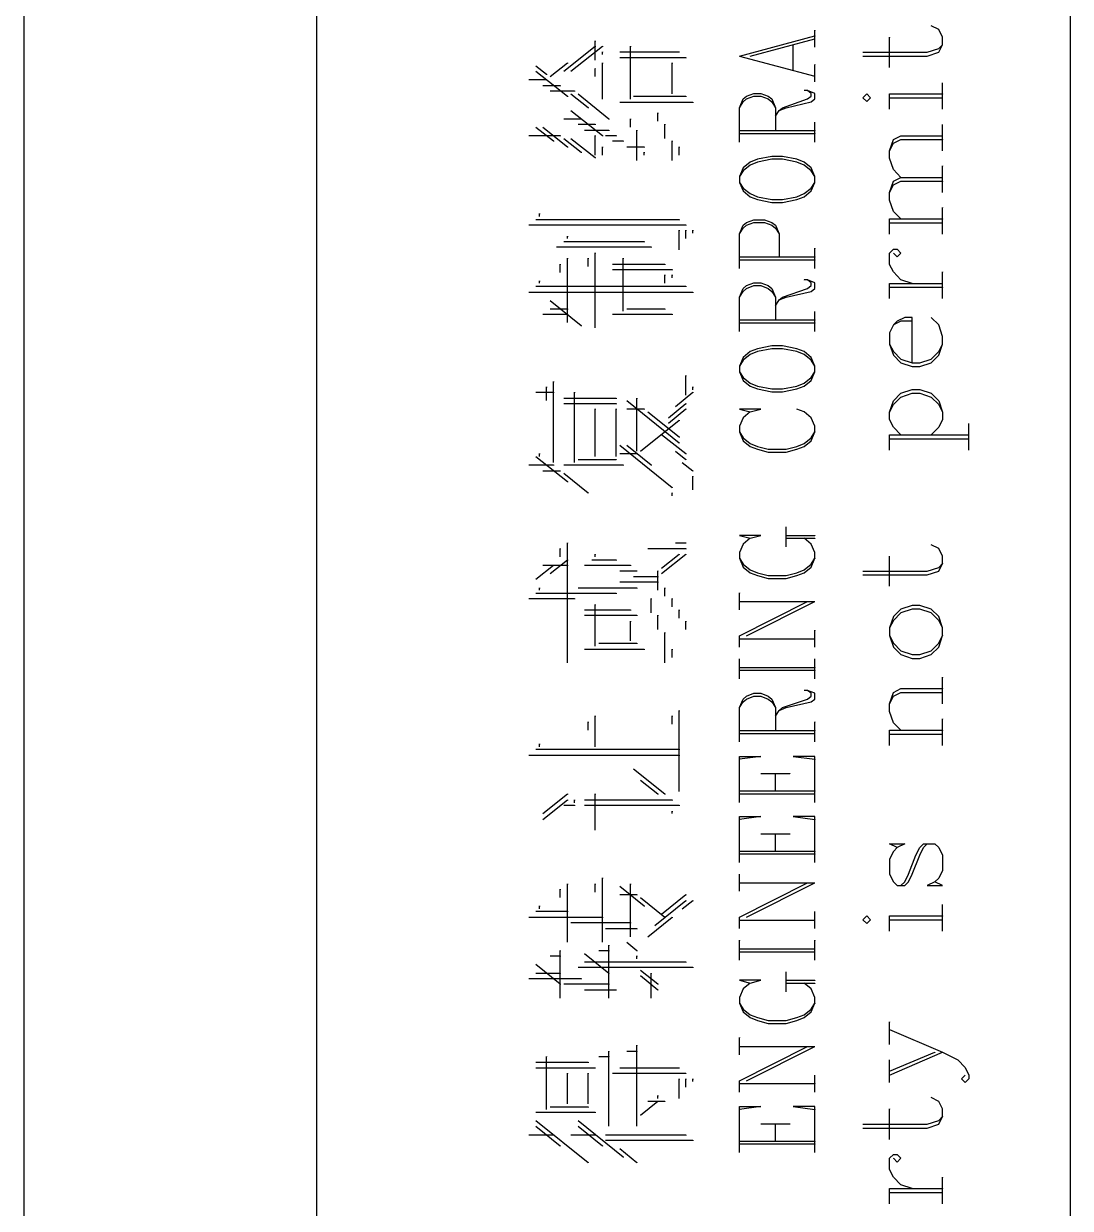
# Model space of a CAD drawing. Header units: inches. Extents: x 8 to 1207, y 9 to 860.
# Drawn here: x 12.71 to 37.71, y 798.87 to 827.15 of the extents above; entities that cross this region are included whole.
import ezdxf

# ---------------------------------------------------------------- set-up
doc = ezdxf.new("R2010")
doc.units = ezdxf.units.IN
doc.header["$MEASUREMENT"] = 0
doc.layers.add('L2008-A', color=1, linetype='Continuous')

msp = doc.modelspace()

# ---------------------------------------------------------------- linework, layer by layer
at = {"layer": 'L2008-A', "color": 7, "linetype": 'Continuous'}
for p, q in [((12.713, 855.259), (12.713, 14.259)), ((19.713, 695.259), (19.713, 845.259)), ((37.713, 845.259), (37.713, 24.259)), ((34.387, 827.099), (34.387, 827.095)), ((34.572, 827.009), (34.387, 827.099)), ((29.812, 826.379), (31.609, 826.862)), ((30.068, 826.379), (31.609, 826.791)), ((31.609, 826.995), (31.609, 826.99)), ((31.609, 826.587), (31.609, 826.995)), ((31.609, 826.862), (31.609, 826.857)), ((31.609, 826.791), (31.609, 826.786)), ((33.396, 826.829), (33.396, 826.824)), ((33.396, 826.108), (33.396, 826.829)), ((34.662, 826.829), (34.572, 827.009)), ((34.662, 826.649), (34.662, 826.829)), ((25.614, 826.014), (26.367, 826.611)), ((25.785, 826.014), (26.538, 826.611)), ((26.367, 826.284), (26.367, 826.739)), ((26.367, 826.739), (26.367, 826.725)), ((26.367, 826.611), (26.367, 826.597)), ((26.538, 826.611), (26.538, 826.597)), ((27.206, 825.346), (27.206, 826.611)), ((27.206, 826.611), (27.206, 826.597)), ((31.096, 826.654), (31.096, 826.649)), ((31.096, 826.037), (31.096, 826.654)), ((34.297, 826.469), (34.572, 826.559)), ((34.572, 826.559), (34.662, 826.649)), ((34.572, 826.469), (34.662, 826.649)), ((34.662, 826.649), (34.662, 826.644)), ((25.287, 825.887), (25.699, 826.213)), ((25.699, 826.213), (25.699, 826.199)), ((26.538, 826.412), (26.538, 826.483)), ((26.538, 826.483), (26.538, 826.469)), ((26.538, 825.346), (26.538, 826.213)), ((26.538, 826.213), (26.538, 826.199)), ((26.95, 826.483), (28.371, 826.483)), ((26.95, 826.341), (28.527, 826.341)), ((28.201, 825.474), (28.201, 826.213)), ((28.201, 826.213), (28.201, 826.199)), ((28.371, 826.483), (28.371, 826.469)), ((28.527, 826.341), (28.527, 826.327)), ((29.812, 826.379), (31.609, 825.9)), ((32.761, 826.469), (34.297, 826.469)), ((32.761, 826.379), (34.297, 826.379)), ((34.297, 826.379), (34.572, 826.469)), ((24.946, 826.142), (25.202, 825.943)), ((24.946, 826.014), (25.699, 825.418)), ((25.202, 825.943), (25.202, 825.929)), ((26.367, 825.887), (26.367, 826.085)), ((26.367, 826.085), (26.367, 826.071)), ((31.609, 826.175), (31.609, 826.17)), ((31.609, 825.762), (31.609, 826.175)), ((24.776, 825.815), (25.202, 825.815)), ((25.117, 825.673), (25.529, 825.673)), ((25.202, 825.815), (25.202, 825.801)), ((25.529, 825.673), (25.529, 825.659)), ((31.609, 825.9), (31.609, 825.895)), ((34.662, 825.743), (34.662, 825.738)), ((34.662, 825.113), (34.662, 825.743)), ((25.287, 825.545), (25.87, 825.545)), ((25.699, 825.418), (25.699, 825.403)), ((25.785, 825.474), (26.197, 825.148)), ((25.87, 825.545), (25.87, 825.531)), ((25.955, 825.474), (26.694, 824.877)), ((27.277, 825.418), (28.527, 825.418)), ((28.527, 825.418), (28.527, 825.403)), ((29.897, 825.354), (29.982, 825.421)), ((29.982, 825.421), (30.153, 825.487)), ((29.982, 825.354), (30.153, 825.421)), ((30.153, 825.487), (30.324, 825.487)), ((30.153, 825.421), (30.324, 825.421)), ((30.324, 825.487), (30.494, 825.421)), ((30.324, 825.421), (30.494, 825.354)), ((30.494, 825.421), (30.584, 825.354)), ((31.353, 825.558), (31.353, 825.553)), ((31.438, 825.558), (31.353, 825.558)), ((31.609, 825.487), (31.438, 825.558)), ((31.438, 825.558), (31.438, 825.553)), ((31.523, 825.487), (31.438, 825.558)), ((31.438, 825.354), (31.523, 825.421)), ((31.523, 825.421), (31.523, 825.487)), ((31.609, 825.354), (31.609, 825.487)), ((32.851, 825.473), (32.761, 825.383)), ((32.761, 825.383), (32.761, 825.378)), ((32.761, 825.383), (32.851, 825.293)), ((32.941, 825.383), (32.851, 825.473)), ((32.851, 825.293), (32.941, 825.383)), ((33.396, 825.473), (33.396, 825.468)), ((33.396, 825.113), (33.396, 825.473)), ((33.396, 825.473), (34.662, 825.473)), ((33.396, 825.383), (34.662, 825.383)), ((34.662, 825.473), (34.662, 825.468)), ((34.662, 825.383), (34.662, 825.378)), ((25.785, 825.076), (26.538, 824.48)), ((26.197, 825.148), (26.197, 825.133)), ((26.95, 825.275), (28.698, 825.275)), ((28.698, 825.275), (28.698, 825.261)), ((29.812, 825.146), (29.897, 825.354)), ((29.812, 825.146), (29.897, 825.283)), ((29.812, 824.325), (29.812, 825.146)), ((29.897, 825.283), (29.982, 825.354)), ((30.494, 825.354), (30.584, 825.283)), ((30.584, 825.354), (30.67, 825.146)), ((30.584, 825.283), (30.67, 825.146)), ((30.67, 825.146), (30.67, 825.141)), ((30.67, 825.146), (30.67, 824.6)), ((30.67, 824.942), (30.755, 825.079)), ((30.755, 825.079), (30.926, 825.146)), ((30.755, 825.079), (30.84, 825.146)), ((30.84, 825.146), (31.438, 825.354)), ((30.926, 825.146), (31.523, 825.283)), ((31.523, 825.283), (31.609, 825.354)), ((25.614, 824.877), (26.026, 824.877)), ((26.026, 824.877), (26.026, 824.863)), ((26.694, 824.877), (26.694, 824.863)), ((27.206, 824.679), (27.206, 824.877)), ((27.206, 824.877), (27.206, 824.863)), ((27.859, 824.821), (27.859, 825.02)), ((27.859, 825.02), (27.859, 825.005)), ((31.609, 824.804), (31.609, 824.8)), ((31.609, 824.325), (31.609, 824.804)), ((24.946, 824.679), (25.372, 824.352)), ((25.117, 824.679), (25.699, 824.21)), ((25.955, 824.75), (26.367, 824.75)), ((26.111, 824.607), (26.694, 824.607)), ((26.367, 824.75), (26.367, 824.735)), ((26.694, 824.607), (26.694, 824.593)), ((27.362, 823.883), (27.362, 824.607)), ((27.362, 824.607), (27.362, 824.593)), ((28.03, 824.408), (28.03, 824.75)), ((28.03, 824.75), (28.03, 824.735)), ((29.812, 824.6), (31.609, 824.6)), ((29.812, 824.529), (31.609, 824.529)), ((30.67, 824.6), (30.67, 824.596)), ((31.609, 824.6), (31.609, 824.596)), ((31.609, 824.529), (31.609, 824.525)), ((34.662, 824.747), (34.662, 824.743)), ((34.662, 824.117), (34.662, 824.747)), ((24.776, 824.48), (25.529, 824.48)), ((25.372, 824.352), (25.372, 824.337)), ((25.529, 824.48), (25.529, 824.465)), ((25.614, 824.408), (26.026, 824.082)), ((25.785, 824.408), (26.367, 823.954)), ((26.367, 824.011), (26.367, 824.48)), ((26.367, 824.48), (26.367, 824.465)), ((26.538, 824.48), (26.538, 824.465)), ((26.609, 824.48), (26.865, 824.48)), ((26.779, 824.352), (27.035, 824.352)), ((26.865, 824.48), (26.865, 824.465)), ((27.035, 824.352), (27.035, 824.337)), ((28.201, 823.883), (28.201, 824.352)), ((28.201, 824.352), (28.201, 824.337)), ((33.396, 824.117), (33.486, 824.387)), ((33.396, 824.117), (33.486, 824.297)), ((33.486, 824.387), (33.666, 824.477)), ((33.486, 824.297), (33.666, 824.387)), ((33.666, 824.477), (34.662, 824.477)), ((33.666, 824.387), (34.662, 824.387)), ((34.662, 824.477), (34.662, 824.472)), ((34.662, 824.387), (34.662, 824.382)), ((25.699, 824.21), (25.699, 824.195)), ((26.026, 824.082), (26.026, 824.067)), ((26.367, 823.954), (26.367, 823.94)), ((26.538, 824.011), (26.538, 824.21)), ((26.538, 824.21), (26.538, 824.195)), ((27.12, 824.21), (27.533, 824.21)), ((27.533, 824.21), (27.533, 824.195)), ((27.533, 824.011), (27.533, 824.082)), ((27.533, 824.082), (27.533, 824.067)), ((28.371, 824.011), (28.371, 824.21)), ((28.371, 824.21), (28.371, 824.195)), ((30.584, 823.979), (30.238, 823.913)), ((30.84, 823.979), (30.584, 823.979)), ((31.182, 823.913), (30.84, 823.979)), ((33.396, 823.937), (33.396, 824.117)), ((29.897, 823.709), (29.812, 823.5)), ((30.068, 823.846), (29.897, 823.709)), ((30.068, 823.775), (29.897, 823.638)), ((30.238, 823.913), (30.068, 823.846)), ((30.238, 823.846), (30.068, 823.775)), ((30.584, 823.913), (30.238, 823.846)), ((30.84, 823.913), (30.584, 823.913)), ((31.182, 823.846), (30.84, 823.913)), ((31.353, 823.846), (31.182, 823.913)), ((31.353, 823.775), (31.182, 823.846)), ((31.523, 823.709), (31.353, 823.846)), ((31.523, 823.638), (31.353, 823.775)), ((31.609, 823.5), (31.523, 823.709)), ((33.486, 823.666), (33.396, 823.937)), ((33.666, 823.481), (33.486, 823.666)), ((34.662, 823.756), (34.662, 823.752)), ((34.662, 823.121), (34.662, 823.756)), ((29.897, 823.638), (29.812, 823.5)), ((29.812, 823.5), (29.812, 823.496)), ((29.812, 823.5), (29.812, 823.363)), ((31.609, 823.5), (31.523, 823.638)), ((31.609, 823.363), (31.609, 823.5)), ((33.396, 823.121), (33.486, 823.391)), ((33.486, 823.391), (33.666, 823.481)), ((33.486, 823.301), (33.666, 823.391)), ((33.666, 823.481), (34.662, 823.481)), ((33.666, 823.391), (34.662, 823.391)), ((34.662, 823.481), (34.662, 823.477)), ((34.662, 823.391), (34.662, 823.387)), ((29.812, 823.363), (29.897, 823.225)), ((29.812, 823.363), (29.897, 823.159)), ((29.897, 823.225), (30.068, 823.093)), ((29.897, 823.159), (30.068, 823.021)), ((31.353, 823.093), (31.523, 823.225)), ((31.353, 823.021), (31.523, 823.159)), ((31.523, 823.225), (31.609, 823.363)), ((31.523, 823.159), (31.609, 823.363)), ((31.609, 823.363), (31.609, 823.358)), ((33.396, 823.121), (33.486, 823.301)), ((33.396, 822.941), (33.396, 823.121)), ((30.068, 823.093), (30.238, 823.021)), ((30.068, 823.021), (30.238, 822.955)), ((30.238, 823.021), (30.584, 822.955)), ((30.238, 822.955), (30.584, 822.884)), ((30.584, 822.955), (30.84, 822.955)), ((30.584, 822.884), (30.84, 822.884)), ((30.84, 822.955), (31.182, 823.021)), ((30.84, 822.884), (31.182, 822.955)), ((31.182, 823.021), (31.353, 823.093)), ((31.182, 822.955), (31.353, 823.021)), ((33.486, 822.671), (33.396, 822.941)), ((25.031, 822.547), (25.031, 822.618)), ((25.031, 822.618), (25.031, 822.604)), ((33.666, 822.49), (33.486, 822.671)), ((34.662, 822.761), (34.662, 822.756)), ((34.662, 822.125), (34.662, 822.761)), ((24.776, 822.348), (28.527, 822.348)), ((24.946, 822.476), (28.371, 822.476)), ((28.371, 822.476), (28.371, 822.461)), ((28.527, 822.348), (28.527, 822.334)), ((29.812, 822.13), (29.897, 822.339)), ((29.812, 822.13), (29.897, 822.268)), ((29.897, 822.339), (29.982, 822.405)), ((29.897, 822.268), (29.982, 822.339)), ((29.982, 822.405), (30.153, 822.471)), ((29.982, 822.339), (30.153, 822.405)), ((30.153, 822.471), (30.409, 822.471)), ((30.153, 822.405), (30.409, 822.405)), ((30.409, 822.471), (30.584, 822.405)), ((30.409, 822.405), (30.584, 822.339)), ((30.584, 822.405), (30.67, 822.339)), ((30.584, 822.339), (30.67, 822.268)), ((30.67, 822.339), (30.755, 822.13)), ((30.67, 822.268), (30.755, 822.13)), ((33.396, 822.49), (33.396, 822.486)), ((33.396, 822.125), (33.396, 822.49)), ((33.396, 822.49), (34.662, 822.49)), ((33.396, 822.4), (34.662, 822.4)), ((34.662, 822.49), (34.662, 822.486)), ((34.662, 822.4), (34.662, 822.396)), ((25.699, 822.021), (25.699, 822.078)), ((25.699, 822.078), (25.699, 822.064)), ((28.371, 821.751), (28.371, 822.22)), ((28.371, 822.22), (28.371, 822.206)), ((28.527, 822.021), (28.527, 822.22)), ((28.527, 822.22), (28.527, 822.206)), ((28.698, 822.149), (28.698, 822.22)), ((28.698, 822.22), (28.698, 822.206)), ((29.812, 821.31), (29.812, 822.13)), ((30.755, 822.13), (30.755, 822.125)), ((30.755, 822.13), (30.755, 821.585)), ((25.443, 821.822), (27.703, 821.822)), ((25.614, 821.95), (27.533, 821.95)), ((27.533, 821.95), (27.533, 821.936)), ((27.703, 821.822), (27.703, 821.808)), ((31.609, 821.789), (31.609, 821.784)), ((31.609, 821.31), (31.609, 821.789)), ((33.396, 821.675), (33.486, 821.765)), ((33.486, 821.765), (33.576, 821.765)), ((33.576, 821.765), (33.666, 821.675)), ((25.529, 821.211), (25.529, 821.41)), ((25.529, 821.41), (25.529, 821.396)), ((25.699, 820.017), (25.699, 821.552)), ((25.699, 821.552), (25.699, 821.538)), ((26.197, 821.353), (26.197, 821.552)), ((26.197, 821.552), (26.197, 821.538)), ((26.367, 819.889), (26.367, 821.68)), ((26.367, 821.68), (26.367, 821.666)), ((26.779, 821.41), (28.03, 821.41)), ((27.035, 820.287), (27.035, 821.552)), ((27.035, 821.552), (27.035, 821.538)), ((28.03, 821.41), (28.03, 821.396)), ((29.812, 821.585), (31.609, 821.585)), ((29.812, 821.514), (31.609, 821.514)), ((30.755, 821.585), (30.755, 821.58)), ((31.609, 821.585), (31.609, 821.58)), ((31.609, 821.514), (31.609, 821.509)), ((33.396, 821.405), (33.396, 821.675)), ((33.486, 821.224), (33.396, 821.405)), ((33.486, 821.675), (33.486, 821.67)), ((33.576, 821.585), (33.486, 821.675)), ((33.666, 821.675), (33.576, 821.585)), ((26.779, 821.282), (28.201, 821.282)), ((28.03, 820.955), (28.03, 821.154)), ((28.03, 821.154), (28.03, 821.14)), ((28.201, 821.282), (28.201, 821.268)), ((28.201, 821.083), (28.201, 821.154)), ((28.201, 821.154), (28.201, 821.14)), ((33.666, 821.039), (33.486, 821.224)), ((34.662, 821.224), (34.662, 821.22)), ((34.662, 820.589), (34.662, 821.224)), ((24.946, 820.884), (28.527, 820.884)), ((25.031, 820.955), (25.031, 821.012)), ((25.031, 821.012), (25.031, 820.998)), ((28.527, 820.884), (28.527, 820.87)), ((29.897, 820.831), (29.982, 820.897)), ((29.982, 820.897), (30.153, 820.964)), ((29.982, 820.831), (30.153, 820.897)), ((30.153, 820.964), (30.324, 820.964)), ((30.153, 820.897), (30.324, 820.897)), ((30.324, 820.964), (30.494, 820.897)), ((30.324, 820.897), (30.494, 820.831)), ((30.494, 820.897), (30.584, 820.831)), ((31.353, 821.035), (31.353, 821.03)), ((31.438, 821.035), (31.353, 821.035)), ((31.609, 820.964), (31.438, 821.035)), ((31.438, 821.035), (31.438, 821.03)), ((31.523, 820.964), (31.438, 821.035)), ((31.438, 820.831), (31.523, 820.897)), ((31.523, 820.897), (31.523, 820.964)), ((31.609, 820.831), (31.609, 820.964)), ((33.396, 820.949), (33.396, 820.945)), ((33.396, 820.589), (33.396, 820.949)), ((33.396, 820.949), (34.662, 820.949)), ((33.396, 820.859), (34.662, 820.859)), ((33.937, 820.949), (33.666, 821.039)), ((34.662, 820.949), (34.662, 820.945)), ((34.662, 820.859), (34.662, 820.855)), ((24.776, 820.742), (28.698, 820.742)), ((28.698, 820.742), (28.698, 820.728)), ((29.812, 820.622), (29.897, 820.831)), ((29.812, 820.622), (29.897, 820.76)), ((29.812, 819.802), (29.812, 820.622)), ((29.897, 820.76), (29.982, 820.831)), ((30.494, 820.831), (30.584, 820.76)), ((30.584, 820.831), (30.67, 820.622)), ((30.584, 820.76), (30.67, 820.622)), ((30.67, 820.622), (30.67, 820.617)), ((30.67, 820.622), (30.67, 820.077)), ((30.67, 820.418), (30.755, 820.556)), ((30.755, 820.556), (30.926, 820.622)), ((30.755, 820.556), (30.84, 820.622)), ((30.84, 820.622), (31.438, 820.831)), ((30.926, 820.622), (31.523, 820.76)), ((31.523, 820.76), (31.609, 820.831)), ((25.287, 820.543), (26.026, 819.946)), ((25.287, 820.344), (25.699, 820.344)), ((25.699, 820.344), (25.699, 820.33)), ((27.12, 820.344), (28.03, 820.344)), ((28.03, 820.344), (28.03, 820.33)), ((31.609, 820.281), (31.609, 820.276)), ((31.609, 819.802), (31.609, 820.281)), ((25.117, 820.216), (25.699, 820.216)), ((25.699, 820.216), (25.699, 820.202)), ((26.779, 820.216), (28.201, 820.216)), ((28.201, 820.216), (28.201, 820.202)), ((29.812, 820.077), (31.609, 820.077)), ((29.812, 820.006), (31.609, 820.006)), ((30.67, 820.077), (30.67, 820.072)), ((31.609, 820.077), (31.609, 820.072)), ((31.609, 820.006), (31.609, 820.001)), ((33.666, 820.048), (33.486, 819.958)), ((33.576, 820.048), (33.486, 819.958)), ((33.757, 820.139), (33.576, 820.048)), ((33.937, 820.048), (33.666, 820.048)), ((33.937, 820.139), (33.757, 820.139)), ((33.937, 819.053), (33.937, 820.139)), ((34.387, 820.139), (34.387, 820.134)), ((34.572, 819.958), (34.387, 820.139)), ((26.026, 819.946), (26.026, 819.932)), ((33.486, 819.958), (33.396, 819.773)), ((33.396, 819.773), (33.396, 819.503)), ((33.486, 819.958), (33.486, 819.954)), ((34.662, 819.683), (34.572, 819.958)), ((30.584, 819.456), (30.238, 819.389)), ((30.84, 819.456), (30.584, 819.456)), ((31.182, 819.389), (30.84, 819.456)), ((33.396, 819.503), (33.486, 819.323)), ((33.396, 819.503), (33.486, 819.233)), ((34.572, 819.323), (34.662, 819.503)), ((34.572, 819.233), (34.662, 819.503)), ((34.662, 819.503), (34.662, 819.683)), ((34.662, 819.503), (34.662, 819.498)), ((29.897, 819.185), (29.812, 818.977)), ((30.068, 819.323), (29.897, 819.185)), ((30.068, 819.252), (29.897, 819.114)), ((30.238, 819.389), (30.068, 819.323)), ((30.238, 819.323), (30.068, 819.252)), ((30.584, 819.389), (30.238, 819.323)), ((30.84, 819.389), (30.584, 819.389)), ((31.182, 819.323), (30.84, 819.389)), ((31.353, 819.323), (31.182, 819.389)), ((31.353, 819.252), (31.182, 819.323)), ((31.523, 819.185), (31.353, 819.323)), ((31.523, 819.114), (31.353, 819.252)), ((31.609, 818.977), (31.523, 819.185)), ((33.486, 819.323), (33.666, 819.143)), ((33.486, 819.233), (33.666, 819.053)), ((33.666, 819.143), (33.937, 819.053)), ((34.117, 819.053), (34.387, 819.143)), ((34.387, 819.143), (34.572, 819.323)), ((34.387, 819.053), (34.572, 819.233)), ((29.897, 819.114), (29.812, 818.977)), ((29.812, 818.977), (29.812, 818.972)), ((29.812, 818.977), (29.812, 818.839)), ((31.609, 818.977), (31.523, 819.114)), ((31.609, 818.839), (31.609, 818.977)), ((33.666, 819.053), (33.937, 818.963)), ((33.937, 819.053), (34.117, 819.053)), ((33.937, 818.963), (34.117, 818.963)), ((34.117, 818.963), (34.387, 819.053)), ((25.372, 816.677), (25.372, 818.61)), ((25.372, 818.61), (25.372, 818.596)), ((28.527, 818.283), (28.527, 818.752)), ((28.527, 818.752), (28.527, 818.738)), ((29.812, 818.839), (29.897, 818.702)), ((29.812, 818.839), (29.897, 818.635)), ((29.897, 818.702), (30.068, 818.569)), ((29.897, 818.635), (30.068, 818.498)), ((31.353, 818.569), (31.523, 818.702)), ((31.353, 818.498), (31.523, 818.635)), ((31.523, 818.702), (31.609, 818.839)), ((31.523, 818.635), (31.609, 818.839)), ((31.609, 818.839), (31.609, 818.835)), ((24.946, 818.354), (25.372, 818.354)), ((25.202, 818.155), (25.202, 818.482)), ((25.202, 818.482), (25.202, 818.468)), ((25.372, 818.354), (25.372, 818.34)), ((25.87, 816.677), (25.87, 818.354)), ((25.87, 818.354), (25.87, 818.34)), ((28.286, 818.013), (28.698, 818.354)), ((28.698, 818.411), (28.698, 818.482)), ((28.698, 818.482), (28.698, 818.468)), ((28.698, 818.354), (28.698, 818.34)), ((30.068, 818.569), (30.238, 818.498)), ((30.068, 818.498), (30.238, 818.432)), ((30.238, 818.498), (30.584, 818.432)), ((30.238, 818.432), (30.584, 818.36)), ((30.584, 818.432), (30.84, 818.432)), ((30.584, 818.36), (30.84, 818.36)), ((30.84, 818.432), (31.182, 818.498)), ((30.84, 818.36), (31.182, 818.432)), ((31.182, 818.498), (31.353, 818.569)), ((31.182, 818.432), (31.353, 818.498)), ((33.486, 818.147), (33.666, 818.327)), ((33.666, 818.327), (33.937, 818.417)), ((33.666, 818.237), (33.937, 818.327)), ((33.937, 818.417), (34.117, 818.417)), ((33.937, 818.327), (34.117, 818.327)), ((34.117, 818.417), (34.387, 818.327)), ((34.117, 818.327), (34.387, 818.237)), ((34.387, 818.327), (34.572, 818.147)), ((25.614, 818.212), (26.865, 818.212)), ((25.614, 818.084), (26.865, 818.084)), ((26.865, 818.212), (26.865, 818.198)), ((26.865, 818.084), (26.865, 818.07)), ((27.12, 818.155), (28.371, 817.146)), ((27.362, 816.947), (27.362, 818.212)), ((27.362, 818.212), (27.362, 818.198)), ((28.115, 817.743), (28.527, 818.084)), ((28.527, 818.084), (28.527, 818.07)), ((33.396, 817.877), (33.486, 818.147)), ((33.396, 817.877), (33.486, 818.057)), ((33.486, 818.057), (33.666, 818.237)), ((34.387, 818.237), (34.572, 818.057)), ((34.572, 818.147), (34.662, 817.877)), ((34.572, 818.057), (34.662, 817.877)), ((26.367, 816.819), (26.367, 817.956)), ((26.367, 817.956), (26.367, 817.942)), ((26.865, 816.819), (26.865, 817.956)), ((26.865, 817.956), (26.865, 817.942)), ((27.12, 817.956), (27.533, 817.956)), ((27.533, 817.956), (27.533, 817.942)), ((27.618, 817.885), (28.371, 817.288)), ((28.115, 817.615), (28.527, 817.956)), ((28.527, 817.956), (28.527, 817.942)), ((29.812, 817.948), (30.068, 817.881)), ((30.324, 817.948), (29.812, 817.948)), ((29.897, 817.744), (29.812, 817.54)), ((30.068, 817.881), (29.897, 817.744)), ((30.068, 817.881), (30.324, 817.948)), ((31.182, 817.948), (31.182, 817.943)), ((31.353, 817.881), (31.182, 817.948)), ((31.523, 817.744), (31.353, 817.881)), ((31.609, 817.54), (31.523, 817.744)), ((33.396, 817.697), (33.396, 817.877)), ((34.662, 817.877), (34.662, 817.872)), ((34.662, 817.877), (34.662, 817.697)), ((27.447, 816.947), (28.371, 817.686)), ((28.371, 817.686), (28.371, 817.672)), ((29.812, 817.54), (29.812, 817.403)), ((31.609, 817.403), (31.609, 817.54)), ((33.486, 817.516), (33.396, 817.697)), ((33.666, 817.336), (33.486, 817.516)), ((34.572, 817.516), (34.387, 817.336)), ((34.662, 817.697), (34.572, 817.516)), ((35.293, 817.606), (35.293, 817.602)), ((35.293, 816.971), (35.293, 817.606)), ((27.945, 817.345), (28.527, 816.89)), ((28.371, 817.288), (28.371, 817.274)), ((29.812, 817.403), (29.897, 817.265)), ((29.812, 817.403), (29.897, 817.194)), ((29.897, 817.265), (30.068, 817.128)), ((29.897, 817.194), (30.068, 817.056)), ((31.353, 817.128), (31.523, 817.265)), ((31.353, 817.056), (31.523, 817.194)), ((31.523, 817.265), (31.609, 817.403)), ((31.523, 817.194), (31.609, 817.403)), ((31.609, 817.403), (31.609, 817.398)), ((33.396, 817.336), (33.396, 817.331)), ((33.396, 816.971), (33.396, 817.336)), ((33.396, 817.336), (35.293, 817.336)), ((33.396, 817.241), (35.293, 817.241)), ((34.387, 817.336), (34.387, 817.331)), ((35.293, 817.336), (35.293, 817.331)), ((35.293, 817.241), (35.293, 817.237)), ((25.031, 816.819), (25.031, 816.89)), ((25.031, 816.89), (25.031, 816.876)), ((26.95, 817.089), (28.201, 816.08)), ((26.95, 816.89), (27.362, 816.89)), ((27.12, 817.089), (27.703, 816.62)), ((27.362, 816.89), (27.362, 816.876)), ((28.286, 816.947), (28.527, 816.748)), ((28.371, 817.146), (28.371, 817.132)), ((28.527, 816.89), (28.527, 816.876)), ((30.068, 817.128), (30.238, 817.056)), ((30.068, 817.056), (30.238, 816.99)), ((30.238, 817.056), (30.494, 816.99)), ((30.238, 816.99), (30.494, 816.924)), ((30.494, 816.99), (30.926, 816.99)), ((30.494, 816.924), (30.926, 816.924)), ((30.926, 816.99), (31.182, 817.056)), ((30.926, 816.924), (31.182, 816.99)), ((31.182, 817.056), (31.353, 817.128)), ((31.182, 816.99), (31.353, 817.056)), ((24.776, 816.62), (25.372, 816.62)), ((24.946, 816.819), (25.699, 816.223)), ((25.372, 816.62), (25.372, 816.606)), ((25.614, 816.62), (27.035, 816.62)), ((25.955, 816.748), (26.865, 816.748)), ((26.865, 816.748), (26.865, 816.734)), ((27.035, 816.62), (27.035, 816.606)), ((27.703, 816.62), (27.703, 816.606)), ((28.442, 816.677), (28.698, 816.478)), ((28.527, 816.748), (28.527, 816.734)), ((25.117, 816.478), (25.529, 816.478)), ((25.529, 816.478), (25.529, 816.464)), ((25.614, 816.421), (26.197, 815.952)), ((28.698, 816.478), (28.698, 816.464)), ((28.698, 816.024), (28.698, 816.35)), ((28.698, 816.35), (28.698, 816.336)), ((25.699, 816.223), (25.699, 816.208)), ((28.201, 816.08), (28.201, 816.066)), ((26.197, 815.952), (26.197, 815.938)), ((28.201, 815.881), (28.201, 815.952)), ((28.201, 815.952), (28.201, 815.938)), ((29.812, 814.932), (30.068, 814.866)), ((30.324, 814.932), (29.812, 814.932)), ((30.068, 814.866), (30.324, 814.932)), ((30.926, 815.141), (30.926, 815.136)), ((30.926, 814.662), (30.926, 815.141)), ((30.926, 814.932), (31.609, 814.932)), ((31.609, 814.932), (31.609, 814.927)), ((25.529, 814.418), (25.529, 814.617)), ((25.529, 814.617), (25.529, 814.602)), ((25.699, 811.888), (25.699, 814.759)), ((25.699, 814.759), (25.699, 814.744)), ((27.618, 814.617), (28.527, 814.617)), ((28.286, 814.759), (28.527, 814.759)), ((28.527, 814.759), (28.527, 814.744)), ((28.527, 814.617), (28.527, 814.602)), ((29.897, 814.728), (29.812, 814.524)), ((30.068, 814.866), (29.897, 814.728)), ((30.926, 814.866), (31.609, 814.866)), ((31.353, 814.866), (31.353, 814.861)), ((31.523, 814.728), (31.353, 814.866)), ((31.609, 814.524), (31.523, 814.728)), ((31.609, 814.866), (31.609, 814.861)), ((34.387, 814.709), (34.387, 814.705)), ((34.572, 814.619), (34.387, 814.709)), ((34.662, 814.439), (34.572, 814.619)), ((25.287, 814.02), (25.699, 814.347)), ((25.699, 814.347), (25.699, 814.332)), ((26.282, 814.347), (26.865, 814.347)), ((26.367, 814.418), (26.367, 814.489)), ((26.367, 814.489), (26.367, 814.474)), ((26.865, 814.347), (26.865, 814.332)), ((27.945, 814.02), (28.527, 814.489)), ((27.945, 814.148), (28.371, 814.489)), ((28.371, 814.489), (28.371, 814.474)), ((28.527, 814.489), (28.527, 814.474)), ((29.812, 814.524), (29.812, 814.387)), ((29.812, 814.387), (29.897, 814.249)), ((29.812, 814.387), (29.897, 814.178)), ((31.523, 814.249), (31.609, 814.387)), ((31.523, 814.178), (31.609, 814.387)), ((31.609, 814.387), (31.609, 814.524)), ((31.609, 814.387), (31.609, 814.382)), ((33.396, 814.439), (33.396, 814.434)), ((33.396, 813.718), (33.396, 814.439)), ((34.662, 814.259), (34.662, 814.439)), ((24.946, 813.892), (25.372, 814.219)), ((25.117, 814.219), (25.699, 814.219)), ((25.372, 814.219), (25.372, 814.204)), ((25.699, 814.219), (25.699, 814.204)), ((26.111, 814.219), (27.206, 814.219)), ((26.95, 814.091), (27.362, 814.091)), ((27.206, 814.219), (27.206, 814.204)), ((27.362, 814.091), (27.362, 814.077)), ((27.859, 813.622), (27.859, 814.091)), ((27.859, 814.091), (27.859, 814.077)), ((29.897, 814.249), (30.068, 814.112)), ((29.897, 814.178), (30.068, 814.041)), ((30.068, 814.112), (30.238, 814.041)), ((31.182, 814.041), (31.353, 814.112)), ((31.353, 814.112), (31.523, 814.249)), ((31.353, 814.041), (31.523, 814.178)), ((32.761, 814.079), (34.297, 814.079)), ((34.297, 814.079), (34.572, 814.169)), ((34.297, 813.989), (34.572, 814.079)), ((34.572, 814.169), (34.662, 814.259)), ((34.572, 814.079), (34.662, 814.259)), ((34.662, 814.259), (34.662, 814.254)), ((26.95, 813.821), (27.859, 813.821)), ((27.277, 813.949), (27.859, 813.949)), ((27.859, 813.949), (27.859, 813.934)), ((27.859, 813.821), (27.859, 813.807)), ((30.068, 814.041), (30.238, 813.974)), ((30.238, 814.041), (30.494, 813.974)), ((30.238, 813.974), (30.494, 813.908)), ((30.494, 813.974), (30.926, 813.974)), ((30.494, 813.908), (30.926, 813.908)), ((30.926, 813.974), (31.182, 814.041)), ((30.926, 813.908), (31.182, 813.974)), ((31.182, 813.974), (31.353, 814.041)), ((32.761, 813.989), (34.297, 813.989)), ((24.946, 813.551), (26.865, 813.551)), ((25.031, 813.622), (25.031, 813.679)), ((25.031, 813.679), (25.031, 813.664)), ((25.955, 813.679), (27.362, 813.679)), ((26.865, 813.551), (26.865, 813.536)), ((27.362, 813.679), (27.362, 813.664)), ((28.03, 813.48), (28.03, 813.679)), ((28.03, 813.679), (28.03, 813.664)), ((29.812, 813.562), (29.812, 813.557)), ((29.812, 813.154), (29.812, 813.562)), ((24.776, 813.423), (25.87, 813.423)), ((25.87, 813.423), (25.87, 813.409)), ((26.367, 812.286), (26.367, 813.281)), ((26.367, 813.281), (26.367, 813.266)), ((27.703, 813.082), (27.703, 813.423)), ((27.703, 813.423), (27.703, 813.409)), ((28.201, 813.224), (28.201, 813.423)), ((28.201, 813.423), (28.201, 813.409)), ((29.812, 813.358), (31.609, 813.358)), ((29.812, 812.533), (31.438, 813.358)), ((29.982, 812.533), (31.609, 813.358)), ((31.438, 813.358), (31.438, 813.353)), ((31.609, 813.358), (31.609, 813.353)), ((31.609, 813.358), (31.609, 813.353)), ((33.937, 813.263), (33.666, 813.173)), ((34.117, 813.263), (33.937, 813.263)), ((34.387, 813.173), (34.117, 813.263)), ((26.111, 813.153), (27.206, 813.153)), ((26.111, 813.025), (27.362, 813.025)), ((27.206, 813.153), (27.206, 813.139)), ((27.362, 813.025), (27.362, 813.011)), ((27.859, 812.684), (27.859, 813.025)), ((27.859, 813.025), (27.859, 813.011)), ((28.371, 812.954), (28.371, 813.153)), ((28.371, 813.153), (28.371, 813.139)), ((33.486, 812.993), (33.396, 812.723)), ((33.666, 813.173), (33.486, 812.993)), ((33.666, 813.083), (33.486, 812.903)), ((33.937, 813.173), (33.666, 813.083)), ((34.117, 813.173), (33.937, 813.173)), ((34.387, 813.083), (34.117, 813.173)), ((34.572, 812.993), (34.387, 813.173)), ((34.572, 812.903), (34.387, 813.083)), ((34.662, 812.723), (34.572, 812.993)), ((27.206, 812.414), (27.206, 812.883)), ((27.206, 812.883), (27.206, 812.869)), ((28.527, 812.684), (28.527, 812.883)), ((28.527, 812.883), (28.527, 812.869)), ((31.609, 812.67), (31.609, 812.666)), ((31.609, 812.263), (31.609, 812.67)), ((33.486, 812.903), (33.396, 812.723)), ((33.396, 812.723), (33.396, 812.718)), ((33.396, 812.723), (33.396, 812.542)), ((34.662, 812.723), (34.572, 812.903)), ((34.662, 812.542), (34.662, 812.723)), ((26.452, 812.357), (27.362, 812.357)), ((27.362, 812.357), (27.362, 812.343)), ((28.03, 811.888), (28.03, 812.613)), ((28.03, 812.613), (28.03, 812.598)), ((29.812, 812.533), (29.812, 812.528)), ((29.812, 812.263), (29.812, 812.533)), ((29.812, 812.467), (31.609, 812.467)), ((31.609, 812.467), (31.609, 812.462)), ((33.396, 812.542), (33.486, 812.362)), ((33.396, 812.542), (33.486, 812.267)), ((33.486, 812.362), (33.666, 812.177)), ((34.387, 812.177), (34.572, 812.362)), ((34.572, 812.362), (34.662, 812.542)), ((34.572, 812.267), (34.662, 812.542)), ((34.662, 812.542), (34.662, 812.538)), ((26.111, 812.215), (27.533, 812.215)), ((27.533, 812.215), (27.533, 812.201)), ((28.201, 812.016), (28.201, 812.215)), ((28.201, 812.215), (28.201, 812.201)), ((33.486, 812.267), (33.666, 812.087)), ((33.666, 812.177), (33.937, 812.087)), ((33.666, 812.087), (33.937, 811.997)), ((33.937, 812.087), (34.117, 812.087)), ((34.117, 812.087), (34.387, 812.177)), ((34.117, 811.997), (34.387, 812.087)), ((34.387, 812.087), (34.572, 812.267)), ((29.812, 811.988), (29.812, 811.983)), ((29.812, 811.509), (29.812, 811.988)), ((31.609, 811.988), (31.609, 811.983)), ((31.609, 811.509), (31.609, 811.988)), ((33.937, 811.997), (34.117, 811.997)), ((29.812, 811.779), (31.609, 811.779)), ((29.812, 811.713), (31.609, 811.713)), ((31.609, 811.779), (31.609, 811.774)), ((31.609, 811.713), (31.609, 811.708)), ((34.662, 811.547), (34.662, 811.542)), ((34.662, 810.911), (34.662, 811.547)), ((31.353, 811.234), (31.353, 811.229)), ((31.438, 811.234), (31.353, 811.234)), ((31.609, 811.163), (31.438, 811.234)), ((31.438, 811.234), (31.438, 811.229)), ((31.523, 811.163), (31.438, 811.234)), ((33.486, 811.186), (33.666, 811.276)), ((33.666, 811.276), (34.662, 811.276)), ((34.662, 811.276), (34.662, 811.272)), ((29.812, 810.821), (29.897, 811.025)), ((29.812, 810.821), (29.897, 810.959)), ((29.897, 811.025), (29.982, 811.096)), ((29.897, 810.959), (29.982, 811.025)), ((29.982, 811.096), (30.153, 811.163)), ((29.982, 811.025), (30.153, 811.096)), ((30.153, 811.163), (30.324, 811.163)), ((30.153, 811.096), (30.324, 811.096)), ((30.324, 811.163), (30.494, 811.096)), ((30.324, 811.096), (30.494, 811.025)), ((30.494, 811.096), (30.584, 811.025)), ((30.494, 811.025), (30.584, 810.959)), ((30.584, 811.025), (30.67, 810.821)), ((30.584, 810.959), (30.67, 810.821)), ((30.84, 810.821), (31.438, 811.025)), ((30.926, 810.821), (31.523, 810.959)), ((31.438, 811.025), (31.523, 811.096)), ((31.523, 811.096), (31.523, 811.163)), ((31.523, 810.959), (31.609, 811.025)), ((31.609, 811.025), (31.609, 811.163)), ((33.396, 810.911), (33.486, 811.186)), ((33.396, 810.911), (33.486, 811.096)), ((33.486, 811.096), (33.666, 811.186)), ((33.666, 811.186), (34.662, 811.186)), ((34.662, 811.186), (34.662, 811.182)), ((28.371, 808.818), (28.371, 810.751)), ((28.371, 810.751), (28.371, 810.737)), ((29.812, 810.001), (29.812, 810.821)), ((30.67, 810.821), (30.67, 810.816)), ((30.67, 810.821), (30.67, 810.271)), ((30.67, 810.617), (30.755, 810.755)), ((30.755, 810.755), (30.926, 810.821)), ((30.755, 810.755), (30.84, 810.821)), ((33.396, 810.731), (33.396, 810.911)), ((33.486, 810.461), (33.396, 810.731)), ((26.197, 810.282), (26.197, 810.481)), ((26.197, 810.481), (26.197, 810.467)), ((26.367, 809.884), (26.367, 810.623)), ((26.367, 810.623), (26.367, 810.609)), ((28.201, 810.424), (28.201, 810.623)), ((28.201, 810.623), (28.201, 810.609)), ((31.609, 810.48), (31.609, 810.475)), ((31.609, 810.001), (31.609, 810.48)), ((33.666, 810.281), (33.486, 810.461)), ((34.662, 810.551), (34.662, 810.546)), ((34.662, 809.92), (34.662, 810.551)), ((29.812, 810.271), (31.609, 810.271)), ((29.812, 810.205), (31.609, 810.205)), ((30.67, 810.271), (30.67, 810.266)), ((31.609, 810.271), (31.609, 810.266)), ((31.609, 810.205), (31.609, 810.2)), ((33.396, 810.281), (33.396, 810.276)), ((33.396, 809.92), (33.396, 810.281)), ((33.396, 810.281), (34.662, 810.281)), ((33.396, 810.191), (34.662, 810.191)), ((34.662, 810.281), (34.662, 810.276)), ((34.662, 810.191), (34.662, 810.186)), ((24.946, 809.827), (28.371, 809.827)), ((25.031, 809.884), (25.031, 809.955)), ((25.031, 809.955), (25.031, 809.941)), ((28.371, 809.827), (28.371, 809.813)), ((24.776, 809.685), (28.371, 809.685)), ((28.371, 809.685), (28.371, 809.671)), ((30.324, 809.655), (29.812, 809.588)), ((29.812, 809.655), (30.324, 809.655)), ((29.812, 808.559), (29.812, 809.655)), ((29.812, 809.588), (29.812, 809.584)), ((31.096, 809.655), (31.609, 809.588)), ((31.609, 809.655), (31.096, 809.655)), ((31.609, 808.559), (31.609, 809.655)), ((31.609, 809.588), (31.609, 809.584)), ((27.277, 809.358), (28.03, 808.761)), ((30.324, 809.247), (31.011, 809.247)), ((30.67, 809.247), (30.67, 809.242)), ((30.67, 808.834), (30.67, 809.247)), ((31.011, 809.247), (31.011, 809.242)), ((27.447, 809.088), (27.859, 808.761)), ((25.117, 808.292), (25.699, 808.761)), ((25.699, 808.761), (25.699, 808.747)), ((26.367, 807.894), (26.367, 808.761)), ((26.367, 808.761), (26.367, 808.747)), ((27.859, 808.761), (27.859, 808.747)), ((28.03, 808.761), (28.03, 808.747)), ((29.812, 808.834), (31.609, 808.834)), ((29.812, 808.763), (31.609, 808.763)), ((31.609, 808.834), (31.609, 808.83)), ((31.609, 808.763), (31.609, 808.759)), ((25.117, 808.15), (25.699, 808.619)), ((25.614, 808.491), (25.87, 808.491)), ((25.699, 808.619), (25.699, 808.605)), ((25.87, 808.548), (25.87, 808.619)), ((25.87, 808.619), (25.87, 808.605)), ((25.87, 808.491), (25.87, 808.477)), ((26.111, 808.619), (28.201, 808.619)), ((26.111, 808.491), (28.371, 808.491)), ((28.201, 808.619), (28.201, 808.605)), ((28.371, 808.491), (28.371, 808.477)), ((28.201, 808.292), (28.201, 808.349)), ((28.201, 808.349), (28.201, 808.335)), ((30.324, 808.218), (29.812, 808.147)), ((29.812, 808.218), (30.324, 808.218)), ((29.812, 807.123), (29.812, 808.218)), ((29.812, 808.147), (29.812, 808.142)), ((31.096, 808.218), (31.609, 808.147)), ((31.609, 808.218), (31.096, 808.218)), ((31.609, 807.123), (31.609, 808.218)), ((31.609, 808.147), (31.609, 808.142)), ((30.324, 807.805), (31.011, 807.805)), ((30.67, 807.805), (30.67, 807.801)), ((30.67, 807.393), (30.67, 807.805)), ((31.011, 807.805), (31.011, 807.801)), ((33.396, 807.568), (33.757, 807.568)), ((33.576, 807.478), (33.396, 807.568)), ((33.757, 807.568), (33.576, 807.478)), ((34.117, 807.478), (34.207, 807.568)), ((34.207, 807.568), (34.477, 807.568)), ((34.207, 807.478), (34.297, 807.568)), ((34.297, 807.568), (34.297, 807.564)), ((34.477, 807.568), (34.572, 807.478)), ((29.812, 807.393), (31.609, 807.393)), ((29.812, 807.327), (31.609, 807.327)), ((31.609, 807.393), (31.609, 807.388)), ((31.609, 807.327), (31.609, 807.322)), ((33.486, 807.388), (33.396, 807.203)), ((33.576, 807.478), (33.486, 807.388)), ((33.847, 806.843), (34.027, 807.298)), ((33.937, 806.843), (34.117, 807.298)), ((34.027, 807.298), (34.117, 807.478)), ((34.117, 807.298), (34.207, 807.478)), ((34.572, 807.478), (34.662, 807.298)), ((34.662, 807.298), (34.662, 806.933)), ((33.396, 807.203), (33.396, 806.843)), ((26.538, 805.223), (26.538, 806.757)), ((26.538, 806.757), (26.538, 806.743)), ((29.812, 806.848), (29.812, 806.843)), ((29.812, 806.435), (29.812, 806.848)), ((33.396, 806.843), (33.486, 806.663)), ((33.757, 806.663), (33.847, 806.843)), ((33.847, 806.663), (33.937, 806.843)), ((34.572, 806.753), (34.477, 806.663)), ((34.662, 806.933), (34.572, 806.753)), ((25.529, 806.288), (25.529, 806.487)), ((25.529, 806.487), (25.529, 806.473)), ((25.699, 805.223), (25.699, 806.615)), ((25.699, 806.615), (25.699, 806.601)), ((26.367, 806.416), (26.367, 806.615)), ((26.367, 806.615), (26.367, 806.601)), ((26.95, 806.558), (27.533, 806.089)), ((27.206, 805.35), (27.206, 806.615)), ((27.206, 806.615), (27.206, 806.601)), ((29.812, 806.639), (31.609, 806.639)), ((29.812, 805.819), (31.438, 806.639)), ((29.982, 805.819), (31.609, 806.639)), ((31.438, 806.639), (31.438, 806.634)), ((31.609, 806.639), (31.609, 806.634)), ((31.609, 806.639), (31.609, 806.634)), ((33.486, 806.663), (33.576, 806.573)), ((33.576, 806.573), (33.757, 806.573)), ((33.666, 806.573), (33.757, 806.663)), ((33.757, 806.573), (33.847, 806.663)), ((34.477, 806.663), (34.297, 806.573)), ((34.297, 806.573), (34.662, 806.573)), ((34.477, 806.663), (34.477, 806.658)), ((34.662, 806.573), (34.477, 806.663)), ((26.95, 806.36), (27.362, 806.36)), ((27.362, 806.36), (27.362, 806.345)), ((27.447, 806.288), (28.03, 805.819)), ((27.788, 805.621), (28.527, 806.217)), ((27.945, 805.891), (28.527, 806.36)), ((28.442, 806.018), (28.698, 806.217)), ((28.527, 806.36), (28.527, 806.345)), ((28.527, 806.217), (28.527, 806.203)), ((28.698, 806.217), (28.698, 806.203)), ((24.946, 805.962), (25.699, 805.962)), ((25.031, 806.018), (25.031, 806.089)), ((25.031, 806.089), (25.031, 806.075)), ((25.699, 805.962), (25.699, 805.947)), ((27.533, 806.089), (27.533, 806.075)), ((31.609, 805.956), (31.609, 805.951)), ((31.609, 805.544), (31.609, 805.956)), ((32.851, 805.847), (32.761, 805.757)), ((32.941, 805.757), (32.851, 805.847)), ((33.396, 805.847), (33.396, 805.842)), ((33.396, 805.487), (33.396, 805.847)), ((33.396, 805.847), (34.662, 805.847)), ((34.662, 806.122), (34.662, 806.117)), ((34.662, 805.487), (34.662, 806.122)), ((34.662, 805.847), (34.662, 805.842)), ((24.776, 805.819), (26.538, 805.819)), ((25.785, 805.692), (27.206, 805.692)), ((26.538, 805.819), (26.538, 805.805)), ((27.206, 805.692), (27.206, 805.677)), ((27.618, 805.35), (28.201, 805.819)), ((28.03, 805.819), (28.03, 805.805)), ((28.201, 805.819), (28.201, 805.805)), ((29.812, 805.819), (29.812, 805.814)), ((29.812, 805.544), (29.812, 805.819)), ((29.812, 805.748), (31.609, 805.748)), ((31.609, 805.748), (31.609, 805.743)), ((32.761, 805.757), (32.761, 805.752)), ((32.761, 805.757), (32.851, 805.667)), ((32.851, 805.667), (32.941, 805.757)), ((33.396, 805.757), (34.662, 805.757)), ((34.662, 805.757), (34.662, 805.752)), ((26.609, 805.549), (27.362, 805.549)), ((27.362, 805.549), (27.362, 805.535)), ((25.529, 803.887), (25.529, 805.024)), ((25.529, 805.024), (25.529, 805.009)), ((26.452, 805.024), (26.694, 805.024)), ((26.694, 803.887), (26.694, 805.152)), ((26.694, 805.152), (26.694, 805.137)), ((26.694, 805.024), (26.694, 805.009)), ((27.12, 805.223), (27.362, 805.024)), ((27.362, 805.024), (27.362, 805.009)), ((29.812, 805.269), (29.812, 805.264)), ((29.812, 804.79), (29.812, 805.269)), ((29.812, 805.065), (31.609, 805.065)), ((29.812, 804.994), (31.609, 804.994)), ((31.609, 805.269), (31.609, 805.264)), ((31.609, 804.79), (31.609, 805.269)), ((31.609, 805.065), (31.609, 805.06)), ((31.609, 804.994), (31.609, 804.989)), ((25.287, 804.896), (25.529, 804.896)), ((25.529, 804.896), (25.529, 804.881)), ((26.111, 804.953), (26.694, 804.484)), ((26.111, 804.754), (28.527, 804.754)), ((27.362, 804.825), (27.362, 804.896)), ((27.362, 804.896), (27.362, 804.881)), ((28.527, 804.754), (28.527, 804.739)), ((24.946, 804.697), (25.529, 804.228)), ((24.946, 804.484), (25.529, 804.484)), ((25.529, 804.484), (25.529, 804.469)), ((25.955, 804.626), (28.698, 804.626)), ((26.694, 804.484), (26.694, 804.469)), ((27.447, 804.555), (27.859, 804.228)), ((27.703, 803.887), (27.703, 804.484)), ((27.703, 804.484), (27.703, 804.469)), ((28.698, 804.626), (28.698, 804.611)), ((30.926, 804.515), (30.926, 804.51)), ((30.926, 804.036), (30.926, 804.515)), ((24.776, 804.356), (26.026, 804.356)), ((25.529, 804.228), (25.529, 804.214)), ((25.614, 804.228), (26.694, 804.228)), ((26.026, 804.356), (26.026, 804.341)), ((26.694, 804.228), (26.694, 804.214)), ((27.447, 804.427), (27.859, 804.086)), ((27.859, 804.228), (27.859, 804.214)), ((29.812, 804.311), (30.068, 804.24)), ((30.324, 804.311), (29.812, 804.311)), ((30.068, 804.24), (29.897, 804.107)), ((30.068, 804.24), (30.324, 804.311)), ((30.926, 804.311), (31.609, 804.311)), ((30.926, 804.24), (31.609, 804.24)), ((31.353, 804.24), (31.353, 804.235)), ((31.523, 804.107), (31.353, 804.24)), ((31.609, 804.311), (31.609, 804.306)), ((31.609, 804.24), (31.609, 804.235)), ((26.111, 804.086), (26.865, 804.086)), ((26.865, 804.086), (26.865, 804.071)), ((27.859, 804.086), (27.859, 804.071)), ((29.897, 804.107), (29.812, 803.898)), ((29.812, 803.898), (29.812, 803.761)), ((31.609, 803.898), (31.523, 804.107)), ((31.609, 803.761), (31.609, 803.898)), ((29.812, 803.761), (29.897, 803.623)), ((29.812, 803.761), (29.897, 803.557)), ((29.897, 803.623), (30.068, 803.486)), ((31.353, 803.486), (31.523, 803.623)), ((31.523, 803.623), (31.609, 803.761)), ((31.523, 803.557), (31.609, 803.761)), ((31.609, 803.761), (31.609, 803.756)), ((29.897, 803.557), (30.068, 803.419)), ((30.068, 803.486), (30.238, 803.419)), ((30.068, 803.419), (30.238, 803.353)), ((30.238, 803.419), (30.494, 803.353)), ((30.238, 803.353), (30.494, 803.282)), ((30.494, 803.353), (30.926, 803.353)), ((30.926, 803.353), (31.182, 803.419)), ((30.926, 803.282), (31.182, 803.353)), ((31.182, 803.419), (31.353, 803.486)), ((31.182, 803.353), (31.353, 803.419)), ((31.353, 803.419), (31.523, 803.557)), ((33.396, 803.315), (33.396, 803.31)), ((33.396, 802.775), (33.396, 803.315)), ((30.494, 803.282), (30.926, 803.282)), ((33.396, 803.135), (34.662, 802.594)), ((27.362, 800.831), (27.362, 802.764)), ((27.362, 802.764), (27.362, 802.75)), ((29.812, 802.941), (29.812, 802.936)), ((29.812, 802.528), (29.812, 802.941)), ((29.812, 802.732), (31.609, 802.732)), ((29.812, 801.912), (31.438, 802.732)), ((29.982, 801.912), (31.609, 802.732)), ((31.438, 802.732), (31.438, 802.727)), ((31.609, 802.732), (31.609, 802.727)), ((31.609, 802.732), (31.609, 802.727)), ((25.202, 801.229), (25.202, 802.494)), ((25.202, 802.494), (25.202, 802.48)), ((26.452, 802.494), (26.694, 802.494)), ((26.694, 800.831), (26.694, 802.622)), ((26.694, 802.622), (26.694, 802.608)), ((26.694, 802.494), (26.694, 802.48)), ((27.12, 802.622), (27.362, 802.622)), ((27.362, 802.622), (27.362, 802.608)), ((33.396, 802.139), (34.477, 802.594)), ((33.396, 802.049), (34.662, 802.594)), ((34.477, 802.594), (34.477, 802.59)), ((34.662, 802.594), (35.023, 802.414)), ((34.662, 802.594), (34.662, 802.59)), ((24.946, 802.352), (26.197, 802.352)), ((24.946, 802.224), (26.367, 802.224)), ((26.197, 802.352), (26.197, 802.338)), ((26.367, 802.224), (26.367, 802.21)), ((26.95, 802.224), (28.371, 802.224)), ((28.371, 802.224), (28.371, 802.21)), ((33.396, 802.414), (33.396, 802.409)), ((33.396, 801.869), (33.396, 802.414)), ((35.023, 802.414), (35.203, 802.229)), ((35.203, 802.229), (35.293, 802.049)), ((25.699, 801.357), (25.699, 802.096)), ((25.699, 802.096), (25.699, 802.082)), ((26.197, 801.357), (26.197, 802.096)), ((26.197, 802.096), (26.197, 802.082)), ((26.779, 802.096), (28.527, 802.096)), ((28.371, 801.485), (28.371, 801.954)), ((28.371, 801.954), (28.371, 801.94)), ((28.527, 802.096), (28.527, 802.082)), ((28.527, 801.755), (28.527, 801.954)), ((28.527, 801.954), (28.527, 801.94)), ((28.698, 801.897), (28.698, 801.954)), ((28.698, 801.954), (28.698, 801.94)), ((29.812, 801.912), (29.812, 801.907)), ((29.812, 801.637), (29.812, 801.912)), ((31.609, 802.049), (31.609, 802.044)), ((31.609, 801.637), (31.609, 802.049)), ((35.113, 801.959), (35.203, 802.049)), ((35.203, 801.869), (35.113, 801.959)), ((35.203, 802.049), (35.203, 802.044)), ((35.293, 801.959), (35.203, 801.869)), ((35.293, 802.049), (35.293, 801.959)), ((29.812, 801.845), (31.609, 801.845)), ((31.609, 801.845), (31.609, 801.84)), ((27.447, 801.087), (27.859, 801.428)), ((27.618, 801.428), (28.03, 801.428)), ((27.859, 801.485), (27.859, 801.556)), ((27.859, 801.556), (27.859, 801.542)), ((27.859, 801.428), (27.859, 801.414)), ((28.03, 801.428), (28.03, 801.414)), ((34.387, 801.509), (34.387, 801.504)), ((34.572, 801.418), (34.387, 801.509)), ((34.662, 801.238), (34.572, 801.418)), ((24.946, 801.158), (26.367, 801.158)), ((25.287, 801.286), (26.197, 801.286)), ((26.197, 801.286), (26.197, 801.272)), ((26.367, 801.158), (26.367, 801.144)), ((30.324, 801.295), (29.812, 801.224)), ((29.812, 801.295), (30.324, 801.295)), ((29.812, 800.2), (29.812, 801.295)), ((29.812, 801.224), (29.812, 801.219)), ((31.096, 801.295), (31.609, 801.224)), ((31.609, 801.295), (31.096, 801.295)), ((31.609, 800.2), (31.609, 801.295)), ((31.609, 801.224), (31.609, 801.219)), ((33.396, 801.238), (33.396, 801.234)), ((33.396, 800.513), (33.396, 801.238)), ((34.572, 800.963), (34.662, 801.058)), ((34.572, 800.873), (34.662, 801.058)), ((34.662, 801.058), (34.662, 801.238)), ((34.662, 801.058), (34.662, 801.053)), ((24.946, 800.959), (26.197, 799.964)), ((24.946, 800.831), (25.529, 800.362)), ((25.955, 800.959), (27.035, 800.092)), ((25.955, 800.831), (26.538, 800.362)), ((30.324, 800.883), (31.011, 800.883)), ((30.67, 800.883), (30.67, 800.878)), ((30.67, 800.47), (30.67, 800.883)), ((31.011, 800.883), (31.011, 800.878)), ((32.761, 800.873), (34.297, 800.873)), ((32.761, 800.783), (34.297, 800.783)), ((34.297, 800.873), (34.572, 800.963)), ((34.297, 800.783), (34.572, 800.873)), ((24.776, 800.618), (25.372, 800.618)), ((25.372, 800.618), (25.372, 800.604)), ((25.785, 800.618), (26.367, 800.618)), ((26.367, 800.618), (26.367, 800.604)), ((26.609, 800.618), (28.527, 800.618)), ((26.609, 800.49), (28.698, 800.49)), ((28.527, 800.618), (28.527, 800.604)), ((28.698, 800.49), (28.698, 800.476)), ((29.812, 800.47), (31.609, 800.47)), ((31.609, 800.47), (31.609, 800.465)), ((25.529, 800.362), (25.529, 800.348)), ((26.538, 800.362), (26.538, 800.348)), ((26.95, 800.291), (27.362, 799.964)), ((29.812, 800.404), (31.609, 800.404)), ((31.609, 800.404), (31.609, 800.399)), ((26.197, 799.964), (26.197, 799.95)), ((27.035, 800.092), (27.035, 800.078)), ((27.362, 799.964), (27.362, 799.95)), ((33.396, 800.062), (33.486, 800.152)), ((33.396, 799.792), (33.396, 800.062)), ((33.486, 800.152), (33.576, 800.152)), ((33.486, 800.062), (33.486, 800.058)), ((33.576, 799.972), (33.486, 800.062)), ((33.576, 800.152), (33.666, 800.062)), ((33.666, 800.062), (33.576, 799.972)), ((33.486, 799.607), (33.396, 799.792)), ((33.396, 799.337), (33.396, 799.332)), ((33.396, 798.976), (33.396, 799.337)), ((33.396, 799.337), (34.662, 799.337)), ((33.666, 799.427), (33.486, 799.607)), ((33.937, 799.337), (33.666, 799.427)), ((34.662, 799.607), (34.662, 799.602)), ((34.662, 798.976), (34.662, 799.607)), ((34.662, 799.337), (34.662, 799.332)), ((33.396, 799.247), (34.662, 799.247)), ((34.662, 799.247), (34.662, 799.242))]:
    msp.add_line(p, q, dxfattribs=at)

doc.saveas('drawing.dxf')
